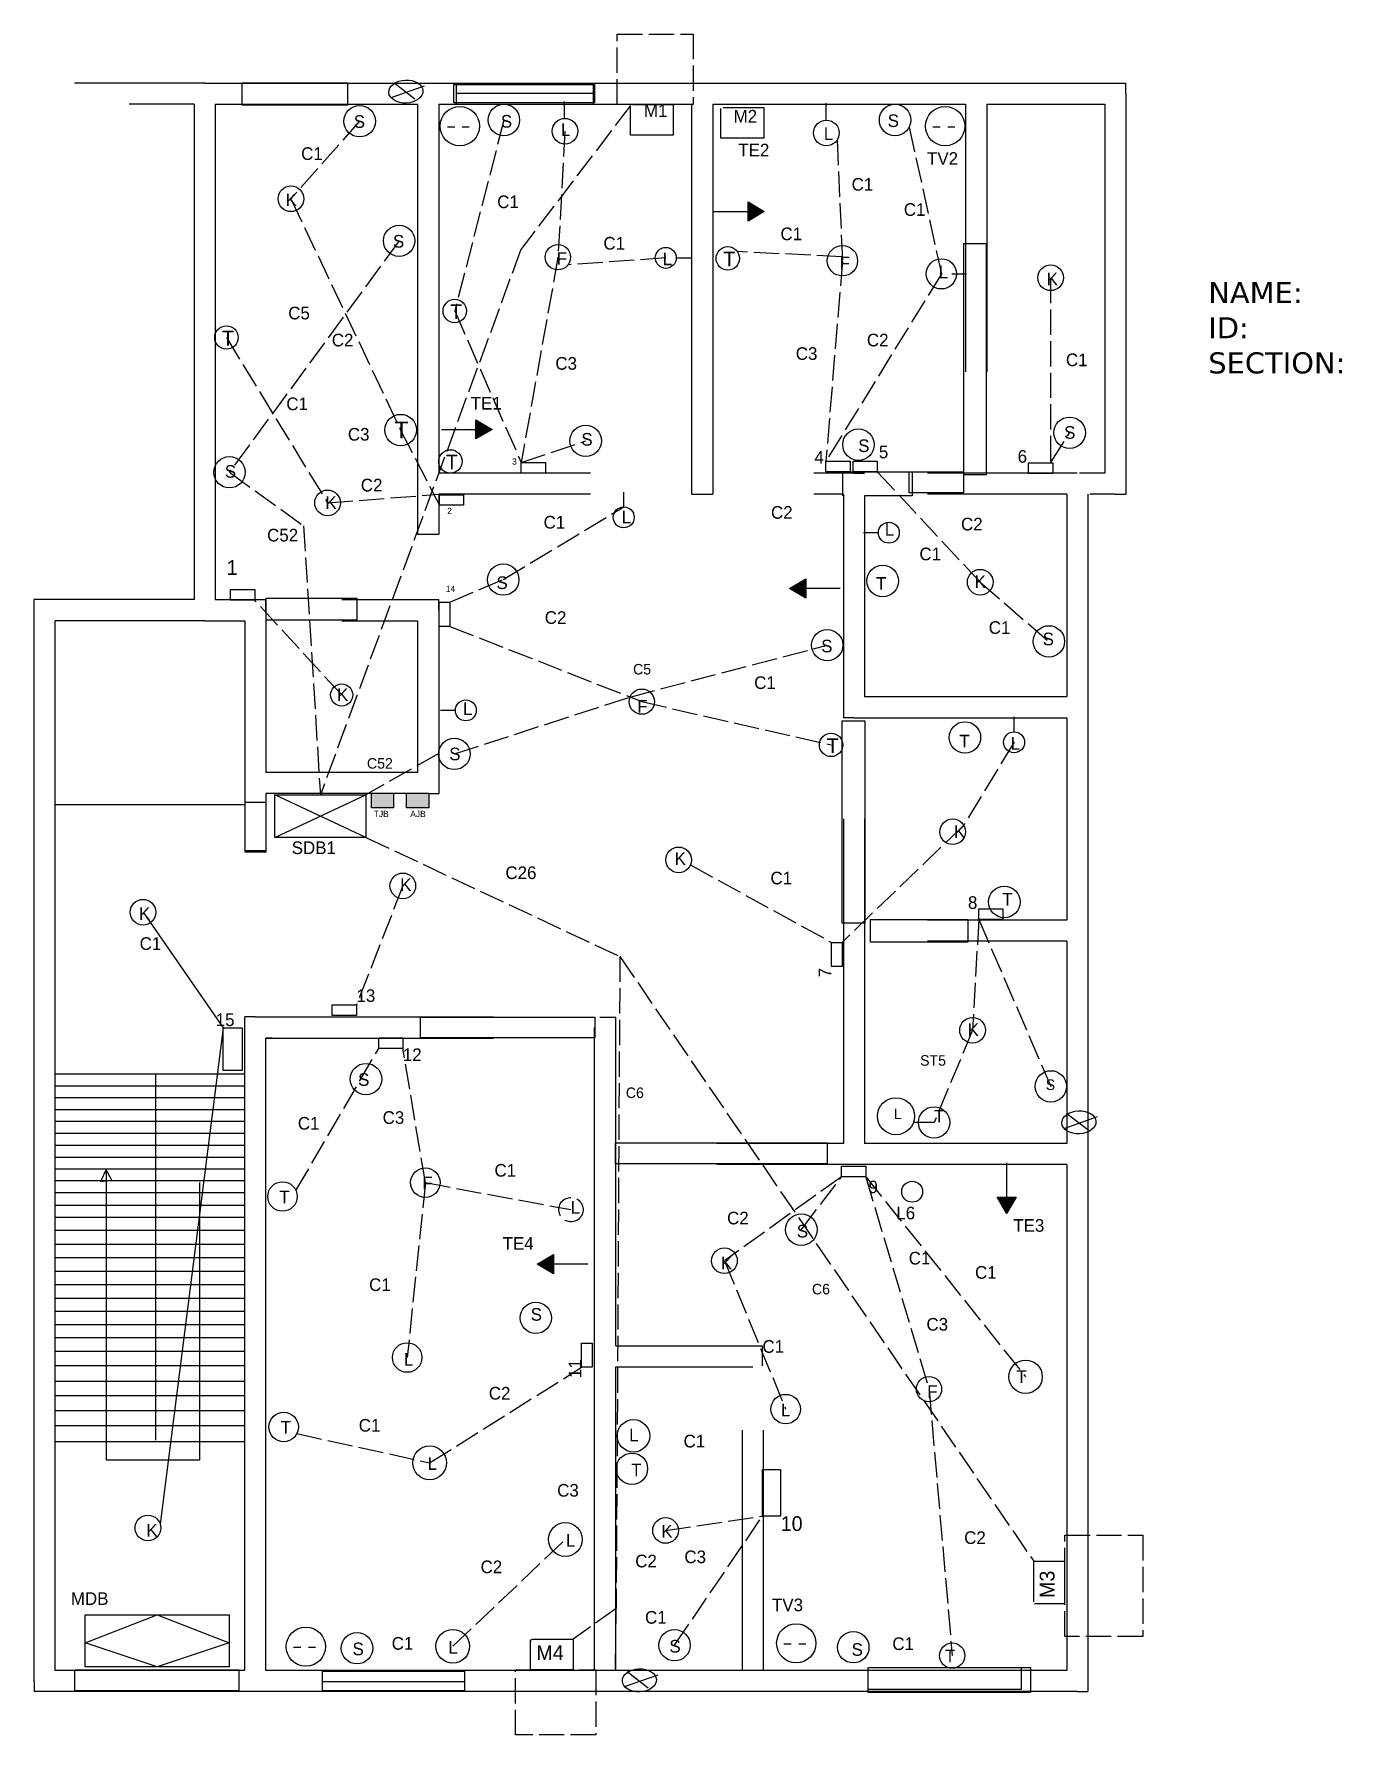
# Model space of a CAD drawing. Header units: inches. Extents: x -894 to -273, y -210 to 597.
import ezdxf

# ---------------------------------------------------------------- set-up
doc = ezdxf.new("R2010")
doc.units = ezdxf.units.IN
doc.header["$MEASUREMENT"] = 0
doc.linetypes.add('ACAD_ISO02W100', pattern=[15, 12, -3])
doc.layers.add('Dashed Line', color=90, linetype='ACAD_ISO02W100')
doc.layers.add('DL', color=254, linetype='ACAD_ISO02W100')

msp = doc.modelspace()

# ---------------------------------------------------------------- hatches: boundary and pattern name
h = msp.add_hatch(color=256)
h.set_gradient(color1=(0, 0, 15), color2=(0, 0, 0), one_color=1)
h.paths.add_polyline_path([(-555.18, 512.92), (-555.18, 508.38), (-547.46, 512.92)])
h.paths.add_polyline_path([(-555.18, 512.92), (-547.46, 512.92), (-555.18, 517.46)])
h = msp.add_hatch(color=256)
h.set_gradient(color1=(0, 0, 15), color2=(0, 0, 0), one_color=1)
h.paths.add_polyline_path([(-684.27, 409.52), (-684.27, 404.98), (-676.56, 409.52)])
h.paths.add_polyline_path([(-684.27, 409.52), (-676.56, 409.52), (-684.27, 414.06)])
h = msp.add_hatch(color=256)
h.set_gradient(color1=(0, 0, 15), color2=(0, 0, 0), one_color=1)
h.paths.add_polyline_path([(-527.75, 334.02), (-527.75, 338.56), (-535.46, 334.02)])
h.paths.add_polyline_path([(-527.75, 334.02), (-535.46, 334.02), (-527.75, 329.48)])
at = {"true_color": 0x1e6f63}
h = msp.add_hatch(color=126, dxfattribs=at)
h.dxf.hatch_style = 1
h.paths.add_polyline_path([(-733.9, 236.77), (-733.9, 229.99), (-723.35, 229.99), (-723.35, 236.77)])
at = {"true_color": 0x1e788f}
h = msp.add_hatch(color=144, dxfattribs=at)
h.dxf.hatch_style = 1
h.paths.add_polyline_path([(-706.64, 229.99), (-706.64, 236.77), (-706.97, 236.77), (-717.19, 236.77), (-717.19, 229.99)])
h = msp.add_hatch(color=256)
h.set_gradient(color1=(0, 0, 15), color2=(0, 0, 0), one_color=1)
h.paths.add_polyline_path([(-432.49, 45.24), (-437.03, 45.24), (-432.49, 37.53)])
h.paths.add_polyline_path([(-432.49, 45.24), (-432.49, 37.53), (-427.95, 45.24)])
h = msp.add_hatch(color=256)
h.set_gradient(color1=(0, 0, 15), color2=(0, 0, 0), one_color=1)
h.paths.add_polyline_path([(-647.5, 13.48), (-647.5, 18.01), (-655.21, 13.48)])
h.paths.add_polyline_path([(-647.5, 13.48), (-655.21, 13.48), (-647.5, 8.94)])

# ---------------------------------------------------------------- linework, layer by layer
for p, q in [((-817.97, 573.77), (-874.83, 573.77)), ((-812.97, 573.77), (-817.97, 573.77)), ((-812.97, 573.77), (-788.97, 573.77)), ((-788.97, 573.77), (-706.97, 573.77)), ((-723.3, 574.03), (-713.3, 566.34)), ((-706.97, 573.77), (-576.97, 573.77)), ((-576.97, 573.77), (-446.97, 573.77)), ((-446.97, 573.77), (-380.97, 573.77)), ((-380.97, 573.77), (-375.97, 573.77)), ((-375.97, 568.77), (-375.97, 573.77)), ((-724.07, 567.11), (-708.68, 572.49)), ((-720.99, 567.88), (-720.99, 567.88)), ((-693.45, 569.08), (-627.96, 569.08)), ((-642.22, 556.7), (-642.22, 565.12)), ((-375.97, 568.77), (-375.97, 383.77)), ((-817.97, 563.77), (-848.81, 563.77)), ((-817.97, 563.77), (-817.97, 328.77)), ((-807.97, 563.77), (-788.97, 563.77)), ((-807.97, 563.77), (-807.97, 328.77)), ((-788.97, 563.77), (-711.97, 563.77)), ((-711.97, 563.77), (-711.97, 359.77)), ((-701.97, 563.77), (-581.97, 563.77)), ((-701.97, 563.77), (-701.97, 388.77)), ((-610.96, 549.05), (-610.96, 563.23)), ((-609.89, 563.61), (-590.67, 563.61)), ((-590.67, 563.61), (-590.67, 549.05)), ((-581.97, 563.77), (-581.97, 383.77)), ((-571.97, 563.77), (-571.97, 383.77)), ((-571.97, 563.77), (-451.97, 563.77)), ((-568.03, 547.67), (-568.03, 561.84)), ((-566.97, 562.23), (-547.75, 562.23)), ((-547.75, 562.23), (-547.75, 547.67)), ((-518.2, 555.85), (-518.2, 564.28)), ((-451.97, 563.77), (-451.97, 436.77)), ((-441.97, 563.77), (-441.97, 436.77)), ((-441.97, 563.77), (-385.97, 563.77)), ((-385.97, 563.77), (-385.97, 388.77)), ((-697.79, 553.11), (-694.35, 553.11)), ((-690.75, 553.11), (-687.45, 553.11)), ((-590.67, 549.05), (-610.96, 549.05)), ((-467.48, 553.11), (-464.03, 553.11)), ((-460.43, 553.11), (-457.14, 553.11)), ((-547.75, 547.67), (-568.03, 547.67)), ((-555.18, 508.38), (-555.18, 517.46)), ((-555.18, 517.46), (-547.46, 512.92)), ((-571.46, 512.92), (-547.46, 512.92)), ((-547.46, 512.92), (-555.18, 508.38)), ((-589.25, 490.9), (-582.22, 490.9)), ((-458.49, 483.32), (-451.46, 483.32)), ((-684.27, 404.98), (-684.27, 414.06)), ((-684.27, 414.06), (-676.56, 409.52)), ((-700.56, 409.52), (-676.56, 409.52)), ((-676.56, 409.52), (-684.27, 404.98)), ((-629.97, 388.77), (-701.97, 388.77)), ((-504.97, 388.77), (-523.97, 388.77)), ((-504.97, 388.77), (-499.97, 388.77)), ((-398.97, 388.77), (-469.97, 388.77)), ((-614.18, 372.79), (-614.18, 379.81)), ((-375.97, 383.77), (-375.97, 378.77)), ((-629.97, 378.77), (-701.97, 378.77)), ((-701.97, 378.77), (-701.97, 359.77)), ((-581.97, 378.77), (-571.97, 378.77)), ((-509.97, 378.77), (-523.97, 378.77)), ((-509.97, 378.77), (-509.97, 277.77)), ((-499.97, 377.99), (-499.97, 282.77)), ((-403.97, 378.77), (-469.97, 378.77)), ((-403.97, 378.77), (-403.97, 282.77)), ((-393.97, 378.77), (-393.97, 277.77)), ((-380.97, 378.77), (-375.97, 378.77)), ((-711.97, 359.77), (-701.97, 359.77)), ((-493.35, 360.51), (-500.38, 360.51)), ((-535.46, 334.02), (-527.75, 338.56)), ((-511.46, 334.02), (-535.46, 334.02)), ((-527.75, 329.48), (-535.46, 334.02)), ((-527.75, 338.56), (-527.75, 329.48)), ((-893.97, 323.77), (-893.97, 328.77)), ((-888.97, 328.77), (-893.97, 328.77)), ((-893.97, 241.77), (-893.97, 323.77)), ((-817.97, 328.77), (-888.97, 328.77)), ((-807.97, 328.77), (-788.97, 328.77)), ((-788.97, 328.77), (-783.97, 328.77)), ((-783.97, 323.77), (-783.97, 328.77)), ((-783.97, 323.77), (-783.97, 246.77)), ((-747.97, 328.77), (-706.97, 328.77)), ((-706.97, 328.77), (-701.97, 328.77)), ((-701.97, 323.77), (-701.97, 328.77)), ((-701.97, 323.77), (-701.97, 241.77)), ((-812.97, 318.77), (-883.97, 318.77)), ((-883.97, 241.77), (-883.97, 318.77)), ((-812.97, 318.77), (-793.97, 318.77)), ((-793.97, 318.77), (-793.97, 209.77)), ((-747.97, 318.77), (-711.97, 318.77)), ((-711.97, 318.77), (-711.97, 246.77)), ((-499.97, 282.77), (-403.97, 282.77)), ((-694.05, 276.22), (-701.08, 276.22)), ((-393.97, 277.77), (-393.97, 171.77)), ((-504.97, 272.77), (-509.97, 272.77)), ((-504.97, 272.77), (-403.97, 272.77)), ((-428.95, 266.08), (-428.95, 273.1)), ((-403.97, 272.77), (-403.97, 176.77)), ((-711.97, 246.77), (-783.97, 246.77)), ((-893.97, 125.77), (-893.97, 241.77)), ((-883.97, 125.77), (-883.97, 241.77)), ((-706.97, 236.77), (-783.97, 236.77)), ((-783.97, 236.77), (-783.97, 209.77)), ((-736.54, 215.94), (-779.64, 236.14)), ((-779.64, 215.94), (-736.54, 236.14)), ((-706.97, 236.77), (-701.97, 236.77)), ((-701.97, 241.77), (-701.97, 236.77)), ((-883.4, 231.36), (-883.97, 231.36)), ((-793.97, 231.4), (-883.51, 231.4)), ((-509.97, 224.77), (-509.97, 70.77)), ((-499.97, 224.77), (-499.97, 70.77)), ((-793.97, 209.77), (-783.97, 209.77)), ((-842.25, 180.48), (-804.28, 125.57)), ((-403.97, 176.77), (-469.97, 176.77)), ((-393.97, 171.77), (-393.97, 65.77)), ((-403.97, 166.77), (-469.97, 166.77)), ((-403.97, 166.77), (-403.97, 70.77)), ((-793.97, 125.77), (-793.97, 130.77)), ((-788.97, 130.77), (-793.97, 130.77)), ((-788.97, 130.77), (-675.97, 130.77)), ((-625.48, 130.68), (-617.97, 130.68)), ((-617.97, 125.77), (-617.97, 130.68)), ((-893.97, -184.23), (-893.97, 125.77)), ((-883.97, -179.23), (-883.97, 125.77)), ((-804.28, 125.57), (-834.15, -109.77)), ((-793.97, -179.23), (-793.97, 125.77)), ((-627.97, -30.23), (-627.97, 125.77)), ((-617.97, -25.23), (-617.97, 125.77)), ((-783.97, -179.23), (-783.97, 120.77)), ((-783.97, 120.77), (-675.97, 120.77)), ((-780.97, 120.77), (-783.97, 120.77)), ((-780.97, 120.77), (-777.97, 120.77)), ((-794.12, 103.65), (-883.65, 103.65)), ((-794.12, 98.02), (-883.65, 98.02)), ((-836.35, 103.65), (-836.35, -70)), ((-794.12, 92.39), (-883.65, 92.39)), ((-794.12, 86.76), (-883.65, 86.76)), ((-794.12, 81.13), (-883.65, 81.13)), ((-404.76, 78.1), (-389.37, 83.48)), ((-403.99, 85.02), (-393.99, 77.33)), ((-794.12, 75.49), (-883.65, 75.49)), ((-401.68, 78.87), (-401.68, 78.87)), ((-794.25, 69.86), (-883.78, 69.86)), ((-509.97, 70.77), (-569.97, 70.77)), ((-494.97, 70.77), (-499.97, 70.77)), ((-403.97, 70.77), (-494.97, 70.77)), ((-393.97, 65.77), (-393.97, -30.23)), ((-794.4, 64.04), (-883.94, 64.04)), ((-794.25, 58.53), (-883.78, 58.53)), ((-859.74, 58.4), (-862.49, 52.68)), ((-856.99, 53.37), (-859.97, 58.63)), ((-859.64, -79.55), (-859.64, 58.25)), ((-494.97, 60.77), (-569.97, 60.77)), ((-403.97, 60.77), (-494.97, 60.77)), ((-432.49, 61.53), (-432.49, 37.53)), ((-403.97, 60.77), (-403.97, -30.23)), ((-794.25, 53.02), (-883.78, 53.02)), ((-862.49, 52.68), (-856.99, 53.37)), ((-815.44, 52.29), (-815.44, -79.55)), ((-794.25, 47.36), (-883.78, 47.36)), ((-794.25, 41.38), (-883.78, 41.38)), ((-432.49, 37.53), (-437.03, 45.24)), ((-437.03, 45.24), (-427.95, 45.24)), ((-427.95, 45.24), (-432.49, 37.53)), ((-794.25, 35.57), (-883.78, 35.57)), ((-794.23, 29.43), (-883.76, 29.43)), ((-794.23, 22.82), (-883.76, 22.82)), ((-794.23, 16.55), (-883.76, 16.55)), ((-655.21, 13.48), (-647.5, 18.01)), ((-647.5, 18.01), (-647.5, 8.94)), ((-794.23, 10.1), (-883.76, 10.1)), ((-631.21, 13.48), (-655.21, 13.48)), ((-647.5, 8.94), (-655.21, 13.48)), ((-794.23, 3.66), (-883.76, 3.66)), ((-794.23, -2.78), (-883.76, -2.78)), ((-794.23, -8.88), (-883.76, -8.88)), ((-794.23, -15.32), (-883.76, -15.32)), ((-794.23, -21.43), (-883.76, -21.43)), ((-794.06, -27.87), (-883.6, -27.87)), ((-627.97, -179.23), (-627.97, -30.23)), ((-617.97, -25.23), (-552.97, -25.23)), ((-552.97, -25.23), (-548.36, -25.23)), ((-548.36, -34.7), (-548.36, -25.23)), ((-403.97, -30.23), (-403.97, -179.23)), ((-393.97, -30.23), (-393.97, -184.23)), ((-794.26, -34.68), (-883.79, -34.68)), ((-617.97, -179.23), (-617.97, -35.23)), ((-617.97, -35.23), (-552.97, -35.23)), ((-794.26, -42.19), (-883.79, -42.19)), ((-794.45, -56.08), (-883.98, -56.08)), ((-794.26, -48.94), (-883.79, -48.94)), ((-794.26, -63.21), (-883.79, -63.21)), ((-794.26, -70.72), (-883.79, -70.72)), ((-557.97, -65.23), (-557.97, -179.23)), ((-547.97, -65.23), (-547.97, -179.23)), ((-815.44, -79.55), (-859.64, -79.55)), ((-419.67, -146.63), (-419.67, -127.41)), ((-419.67, -127.41), (-405.11, -127.41)), ((-405.11, -127.41), (-405.11, -147.69)), ((-869.77, -166.09), (-835.58, -152.81)), ((-835.58, -152.81), (-801.39, -166.09)), ((-618.15, -178.59), (-617.77, -149.8)), ((-405.11, -147.69), (-419.28, -147.69)), ((-835.58, -177.47), (-869.77, -166.09)), ((-801.39, -166.09), (-835.58, -177.47)), ((-770.83, -168.23), (-767.38, -168.23)), ((-763.78, -168.23), (-760.49, -168.23)), ((-658.46, -164.82), (-657.4, -164.44)), ((-658.46, -179), (-658.46, -164.82)), ((-657.4, -164.44), (-638.18, -164.44)), ((-638.18, -164.44), (-638.18, -179)), ((-538.15, -166.65), (-534.7, -166.65)), ((-531.1, -166.65), (-527.81, -166.65)), ((-793.97, -179.23), (-883.97, -179.23)), ((-622.97, -179.23), (-783.97, -179.23)), ((-757.07, -184.51), (-689.73, -184.51)), ((-638.18, -179), (-658.46, -179)), ((-552.97, -179.23), (-622.97, -179.23)), ((-613.28, -186.65), (-597.88, -181.27)), ((-612.51, -179.73), (-602.5, -187.42)), ((-403.97, -179.23), (-552.97, -179.23)), ((-393.97, -184.23), (-393.97, -189.23)), ((-788.97, -189.23), (-888.97, -189.23)), ((-622.97, -189.23), (-788.97, -189.23)), ((-552.97, -189.23), (-622.97, -189.23)), ((-610.2, -185.88), (-610.2, -185.88)), ((-398.97, -189.23), (-552.97, -189.23)), ((-398.97, -189.23), (-393.97, -189.23))]:
    msp.add_line(p, q)
at = {"linetype": 'ACAD_ISO02W100'}
for p, q in [((-385.97, 388.77), (-398.97, 388.77)), ((-581.97, 383.77), (-581.97, 378.77)), ((-571.97, 383.77), (-571.97, 378.77)), ((-380.97, 378.77), (-393.97, 378.77)), ((-893.97, 241.77), (-893.97, 323.77)), ((-509.97, 277.77), (-509.97, 272.77)), ((-706.97, 236.77), (-783.97, 236.77)), ((-403.97, 60.77), (-494.97, 60.77)), ((-893.97, -184.23), (-893.97, -189.23)), ((-888.97, -189.23), (-893.97, -189.23))]:
    msp.add_line(p, q, dxfattribs=at)
for points in [[(-617.27, 597.1), (-581.19, 597.1), (-581.19, 563.74), (-617.27, 563.74)], [(-404.92, -115.12), (-367.93, -115.12), (-367.93, -163.14), (-404.92, -163.14)], [(-665.45, -179), (-627.37, -179), (-627.37, -209.86), (-665.45, -209.86)]]:
    msp.add_lwpolyline(points, close=True, dxfattribs=at)
for points in [[(-795.17, 574.01), (-745.24, 574.01), (-745.24, 563.27), (-795.17, 563.27)], [(-694.79, 573.08), (-627.96, 573.08), (-627.96, 564.41), (-694.79, 564.41)], [(-693.45, 573.75), (-628.63, 573.75), (-628.63, 563.74), (-693.45, 563.74)], [(-452.83, 497.76), (-442.19, 497.76), (-442.19, 387.96), (-452.83, 387.96)], [(-662.83, 393.8), (-651.35, 393.8), (-651.35, 388.77), (-662.83, 388.77)], [(-518.23, 394.4), (-506.75, 394.4), (-506.75, 389.36), (-518.23, 389.36)], [(-505.33, 394.4), (-493.86, 394.4), (-493.86, 389.36), (-505.33, 389.36)], [(-478.77, 389.43), (-453, 389.43), (-453, 379.42), (-478.77, 379.42)], [(-422.13, 393.71), (-410.65, 393.71), (-410.65, 388.67), (-422.13, 388.67)], [(-701.64, 378.55), (-690.16, 378.55), (-690.16, 373.51), (-701.64, 373.51)], [(-800.73, 333.59), (-789.25, 333.59), (-789.25, 328.56), (-800.73, 328.56)], [(-783.9, 329.5), (-740.83, 329.5), (-740.83, 318.95), (-783.9, 318.95)], [(-696.71, 327.57), (-696.71, 316.09), (-701.74, 316.09), (-701.74, 327.57)], [(-510.51, 271.25), (-499.82, 271.25), (-499.82, 175.21), (-510.51, 175.21)], [(-779.64, 236.14), (-736.54, 236.14), (-736.54, 215.94), (-779.64, 215.94)], [(-733.9, 237.01), (-723.35, 237.01), (-723.35, 229.99), (-733.9, 229.99)], [(-717.19, 237.01), (-706.64, 237.01), (-706.64, 229.99), (-717.19, 229.99)], [(-793.71, 232.62), (-784.03, 232.62), (-784.03, 208.91), (-793.71, 208.91)], [(-445.71, 182.03), (-434.23, 182.03), (-434.23, 176.99), (-445.71, 176.99)], [(-497.15, 176.99), (-450.84, 176.99), (-450.84, 166.32), (-497.15, 166.32)], [(-515.63, 154.7), (-515.63, 166.18), (-510.6, 166.18), (-510.6, 154.7)], [(-752.44, 136.48), (-740.97, 136.48), (-740.97, 131.44), (-752.44, 131.44)], [(-710.53, 130.68), (-627.94, 130.68), (-627.94, 120.84), (-710.53, 120.84)], [(-804.28, 105.32), (-804.28, 125.57), (-795.28, 125.57), (-795.28, 105.32)], [(-730.44, 120.91), (-718.96, 120.91), (-718.96, 115.87), (-730.44, 115.87)], [(-618.08, 70.99), (-517.63, 70.99), (-517.63, 61.14), (-618.08, 61.14)], [(-499.34, 54.94), (-510.82, 54.94), (-510.82, 59.98), (-499.34, 59.98)], [(-634.2, -35.43), (-634.2, -23.95), (-629.16, -23.95), (-629.16, -35.43)], [(-548.36, -83.98), (-539.71, -83.98), (-539.71, -106.06), (-548.36, -106.06)], [(-869.77, -152.81), (-801.39, -152.81), (-801.39, -177.47), (-869.77, -177.47)], [(-874.62, -179), (-796.8, -179), (-796.8, -188.92), (-874.62, -188.92)], [(-874.62, -179), (-796.8, -179), (-796.8, -188.92), (-874.62, -188.92)], [(-757.07, -179.55), (-689.73, -179.55), (-689.73, -188.92), (-757.07, -188.92)], [(-498.15, -177.92), (-425.64, -177.92), (-425.64, -188.26), (-498.15, -188.26)], [(-498.15, -177.92), (-421.2, -177.92), (-421.2, -189.74), (-498.15, -189.74)]]:
    msp.add_lwpolyline(points, close=True)
msp.add_lwpolyline([(-509.97, 377.99), (-510.27, 377.99), (-510.27, 389.43), (-477.34, 389.43), (-477.34, 377.99), (-499.97, 377.99)])
for centre, radius in [((-739.47, 555.72), 7.46), ((-691.95, 553.38), 9.32), ((-671.03, 556.3), 7.46), ((-642.04, 550.99), 6.09), ((-485.43, 556.3), 7.46), ((-461.64, 553.38), 9.32), ((-518.02, 550.15), 6.09), ((-772.07, 518.92), 6.09), ((-720.73, 498.99), 7.46), ((-645.39, 491.21), 6), ((-594.22, 490.9), 4.97), ((-564.79, 490.66), 5.56), ((-510.41, 489.53), 7.21), ((-463.46, 483.32), 7.18), ((-411.63, 481.44), 6.09), ((-694.35, 465.7), 5.56), ((-802.66, 453.12), 5.56), ((-720.01, 409.21), 7.46), ((-632.23, 404.1), 7.46), ((-402.61, 407.93), 7.46), ((-502.8, 402.29), 7.46), ((-801.22, 389.21), 7.46), ((-696.41, 394.33), 5.56), ((-754.71, 374.68), 6.09), ((-614.18, 367.81), 4.97), ((-488.38, 360.51), 4.97), ((-671.35, 338.29), 7.46), ((-491.33, 337.62), 7.46), ((-445.05, 337.03), 6.09), ((-412.46, 308.95), 7.46), ((-517.63, 307.17), 7.46), ((-747.97, 283.53), 5.26), ((-605.59, 280.37), 6), ((-689.08, 276.22), 4.97), ((-452.28, 263.37), 7.46), ((-694.51, 255.59), 7.46), ((-515.78, 259.83), 5.56), ((-428.95, 261.1), 4.97), ((-458.11, 218.65), 6.09), ((-588.13, 205.31), 6.09), ((-718.98, 192.96), 6.09), ((-842.25, 180.48), 6.09), ((-433.58, 185.34), 7.46), ((-448.68, 124.46), 6.09), ((-736.44, 101.29), 7.46), ((-411.52, 97.84), 7.46), ((-484.99, 83.7), 8.79), ((-466.92, 80.72), 7.46), ((-708.28, 52.19), 7), ((-776.08, 45.61), 7), ((-477.31, 47.87), 4.97), ((-529.92, 29.87), 7.46), ((-566.38, 15.15), 6.09), ((-655.88, -11.97), 7.46), ((-716.92, -30.8), 7), ((-423.49, -39.93), 7.93), ((-469.33, -45.79), 6), ((-537.34, -55.25), 7), ((-775.52, -63.72), 7), ((-609.56, -67.94), 7.7), ((-706.26, -80.75), 8), ((-610.3, -83.55), 7.46), ((-839.94, -111.63), 6.09), ((-641.85, -117.11), 8), ((-594.33, -112.83), 6.09), ((-764.99, -167.96), 9.32), ((-740.72, -168.68), 7.46), ((-695.28, -167.77), 8), ((-590.06, -167.27), 7.46), ((-532.31, -166.37), 9.32), ((-505.26, -168.23), 7.46), ((-458.3, -172.21), 6)]:
    msp.add_circle(centre, radius)
for centre in [(-717.53, 569.8), (-398.22, 80.79), (-606.73, -183.96)]:
    msp.add_ellipse(centre, major_axis=(-8.08, -0.38), ratio=0.675442)
at = {"layer": 'Dashed Line'}
for p, q in [((-610.96, 563.23), (-662.96, 494.83)), ((-720.73, 498.99), (-801.22, 389.21)), ((-662.96, 494.83), (-758.12, 236.14)), ((-801.22, 389.21), (-766.03, 363.77)), ((-766.03, 363.77), (-758.12, 236.14)), ((-611.18, 282.56), (-517.63, 307.17)), ((-694.51, 255.59), (-611.18, 282.56)), ((-701.97, 255.84), (-736.54, 236.14)), ((-736.54, 215.94), (-616.01, 159.44)), ((-616.01, 159.44), (-617.77, -149.8)), ((-616.01, 159.44), (-419.67, -127.41)), ((-617.77, -149.8), (-638.18, -164.44))]:
    msp.add_line(p, q, dxfattribs=at)
at = {"layer": 'DL'}
for p, q in [((-739.47, 555.72), (-772.07, 518.92)), ((-671.03, 556.3), (-694.35, 465.7)), ((-642.04, 550.99), (-645.39, 491.21)), ((-478.75, 552.98), (-463.46, 483.32)), ((-512.91, 546.85), (-510.41, 489.53)), ((-772.07, 518.92), (-720.01, 409.21)), ((-510.49, 491.43), (-560.23, 493.85)), ((-645.39, 491.21), (-662.83, 393.8)), ((-594.22, 490.9), (-640.59, 487.61)), ((-510.41, 489.53), (-518.23, 394.4)), ((-463.46, 483.32), (-518.23, 394.4)), ((-411.63, 481.44), (-411.63, 393.71)), ((-694.35, 465.7), (-662.83, 393.8)), ((-802.66, 453.12), (-754.71, 374.68)), ((-720.01, 409.21), (-701.64, 373.51)), ((-662.83, 393.8), (-632.23, 404.1)), ((-411.63, 393.71), (-402.61, 407.93)), ((-493.86, 389.43), (-445.05, 337.03)), ((-754.71, 374.68), (-701.97, 378.77)), ((-671.35, 338.29), (-614.18, 372.79)), ((-696.71, 327.57), (-671.35, 338.29)), ((-445.05, 337.03), (-412.46, 308.95)), ((-747.97, 283.53), (-789.25, 328.56)), ((-696.71, 316.09), (-605.59, 280.37)), ((-605.59, 280.37), (-515.78, 259.83)), ((-428.95, 261.1), (-452.84, 221.69)), ((-452.84, 221.69), (-510.6, 166.18)), ((-582.54, 202.9), (-515.63, 166.18)), ((-718.98, 192.96), (-740.97, 136.48)), ((-445.71, 176.99), (-448.68, 124.46)), ((-445.71, 176.99), (-411.52, 97.84)), ((-448.68, 124.46), (-466.92, 80.72)), ((-769.68, 48.43), (-730.44, 115.87)), ((-708.28, 52.19), (-718.96, 115.87)), ((-466.92, 80.72), (-476.72, 80.72)), ((-708.28, 52.19), (-716.92, -30.8)), ((-708.28, 52.19), (-639.21, 39.36)), ((-510.82, 54.94), (-566.38, 15.15)), ((-529.92, 29.87), (-510.82, 54.94)), ((-499.34, 54.94), (-469.33, -45.79)), ((-499.34, 54.94), (-423.49, -39.93)), ((-566.38, 15.15), (-537.34, -55.25)), ((-706.26, -80.75), (-634.2, -35.43)), ((-469.33, -45.79), (-458.3, -172.21)), ((-769.28, -66.89), (-706.26, -80.75)), ((-594.33, -112.83), (-548.36, -106.06)), ((-590.06, -167.27), (-548.36, -106.06)), ((-695.28, -167.77), (-641.85, -117.11))]:
    msp.add_line(p, q, dxfattribs=at)
msp.add_circle((-639.21, 39.36), 5.76, dxfattribs=at)

# ---------------------------------------------------------------- texts
at = {"attachment_point": 1}
for s, insert, char_height, width in [('S', (-742.25, 558.59), 6, 16.1315), ('S', (-672.45, 558.69), 6, 21.3838), ('S', (-488.95, 558.98), 6, 16.0378), ('L', (-643.98, 554.68), 6, 8.0608), ('L', (-519.24, 552.85), 6, 28.0662), ('TE2', (-559.8, 545.05), 6, 27.398), ('TV2', (-470.26, 541.05), 6, 20.7156), ('K', (-774.58, 521.44), 6, 9.9861), ('F', (-645.94, 493.61), 6, 14.0331), ('F', (-511.77, 491.43), 6, 10.6919), ('L', (-464.73, 487.17), 6, 14.0331), ('K', (-413.47, 483.88), 6, 19.3791), ('TE1', (-686.77, 424.95), 6, 20.0473), ('S', (-634.27, 407.82), 6, 14.7014), ('S', (-502.91, 404.79), 6, 7.8128), ('S', (-405.21, 411.07), 6, 22.052), ('K', (-755.73, 377.81), 6, 16.7061), ('L', (-615.12, 370.98), 6, 13.7649), ('L', (-490.29, 365.16), 6, 27.8379), ('S', (-674.55, 339.8), 6, 35.9189), ('T', (-494.49, 339.45), 6, 35.7916), ('K', (-447.65, 340.26), 6, 15.9074), ('S', (-520.46, 309.76), 6, 28.7328), ('S', (-415.4, 313.1), 6, 23.293), ('K', (-750.2, 286.64), 6, 0.9566), ('L', (-690.42, 280.01), 6, 18.7041), ('F', (-607.74, 281.22), 6, 19.8534), ('S', (-696.96, 258.55), 6, 35.5271), ('T', (-454.94, 264.64), 6, 30.1104), ('L', (-430.64, 263.54), 6, 27.2698), ('K', (-457.45, 221.69), 6, 15.6385), ('SDB1', (-771.69, 214.06), 6, 31.6034), ('K', (-590.03, 208.9), 6, 25.1537), ('K', (-720.24, 196.52), 6, 21.9289), ('T', (-434.52, 189.62), 6, 26.8982), ('K', (-844.14, 182.79), 6, 15.7834), ('ST5', (-473.55, 112.65), 5, 15.3063), ('S', (-740.2, 104.09), 6, 23.8828), ('S', (-413.94, 101.14), 5, 9.5664), ('C1', (-768.8, 83.33), 6, 21.2419), ('C3', (-728.57, 86.06), 6, 21.2419), ('L', (-485.99, 87.33), 5, 7.6863), ('T', (-466.92, 86.72), 6, 26.8982), ('C1', (-675.49, 61.03), 6, 21.2419), ('T', (-777.55, 48.43), 6, 49.8802), ('F', (-709.75, 55.02), 6, 49.8802), ('L', (-639.34, 43.4), 6, 12.47), ('L6', (-484.84, 40.78), 6, 24.4175), ('C2', (-565.13, 38.39), 6, 21.2419), ('TE3', (-429.34, 34.87), 6, 21.4578), ('\\pt12,30;S', (-532.05, 32.17), 6, 37.7361), ('K', (-568.06, 17.01), 6, 26.4089), ('C1', (-478.96, 19.35), 6, 21.2419), ('C1', (-447.49, 12.58), 6, 21.2419), ('C1', (-734.99, 6.77), 6, 21.2419), ('S', (-658.31, -7.32), 6, 26.983), ('C3', (-470.54, -12.03), 6, 21.2419), ('C1', (-548.36, -22.55), 6, 21.2419), ('L', (-718.46, -28.66), 6, 49.8802), ('T', (-427.84, -36.8), 6, 17.7973), ('C2', (-678.18, -44.73), 6, 21.2419), ('F', (-470.19, -43.96), 6, 17.7973), ('L', (-539.56, -52.64), 6, 19.5196), ('T', (-776.99, -60.89), 6, 49.8802), ('C1', (-739.9, -59.95), 6, 21.2419), ('L', (-611.58, -64.58), 6, 26.983), ('C1', (-585.78, -67.44), 6, 21.2419), ('L', (-707.2, -78.07), 6, 12.0391), ('T', (-610.62, -81.15), 6, 24.1125), ('C3', (-645.75, -90.79), 6, 21.2419), ('K', (-840.64, -109.77), 6, 19.9771), ('K', (-596.38, -110.23), 6, 20.6678), ('L', (-641.59, -114.55), 6, 10.908), ('C2', (-452.65, -113.24), 6, 21.2419), ('C2', (-682.08, -127.1), 6, 21.2419), ('C2', (-608.71, -124.33), 6, 21.2419), ('C3', (-585.38, -122.35), 6, 21.2419), ('{\\C1;MDB}', (-876.48, -142.15), 6, 37.4209), ('TV3', (-543.81, -145.15), 6, 26.983), ('C1', (-604.06, -151.07), 6, 21.2419), ('S', (-742.84, -166.01), 6, 18.9455), ('C1', (-724.27, -163.41), 6, 21.2419), ('L', (-697.37, -165.25), 6, 24.6866), ('S', (-592.51, -164.76), 6, 20.0937), ('S', (-506.03, -166.29), 6, 27.5571), ('C1', (-486.73, -163.55), 6, 21.2419), ('T', (-461.82, -169.36), 6, 14.9268)]:
    msp.add_mtext(s, dxfattribs=dict(at, insert=insert, char_height=char_height, width=width))
at = {"color": 3, "char_height": 6, "attachment_point": 1}
for s, insert, width in [('M1', (-604.58, 563.74), 19.3791), ('M2', (-562.04, 561.1), 29.4027), ('TE4', (-671.63, 26.34), 16.6026)]:
    msp.add_mtext(s, dxfattribs=dict(at, insert=insert, width=width))
for insert in [(-723.66, 501.76), (-803.45, 392.61)]:
    msp.add_mtext('S', dxfattribs=dict(at, insert=insert))
at = {"char_height": 6, "attachment_point": 1}
for s, insert in [('L', (-595.66, 493.43)), ('K', (-451.03, 127.7))]:
    msp.add_mtext(s, dxfattribs=dict(at, insert=insert))
at = {"attachment_point": 1}
for s, width, insert, char_height in [('T', 9.9329, (-566.94, 493.85), 7), ('{\\fVerdana|b0|i0|c0|p34;NAME: \\PID: \\PSECTION: }', 513.0087, (-336.84, 479.42), 10), ('T', 9.9329, (-696.5, 468.88), 7), ('T', 9.9329, (-804.81, 456.31), 7), ('T', 9.9329, (-698.56, 397.51), 7), ('3', 3.7505, (-667.15, 395.8), 3), ('4', 3.7505, (-523.7, 399.31), 6), ('5', 5.9629, (-493.12, 401.83), 6), ('6', 5.1802, (-427.26, 399.73), 6), ('2', 3.7505, (-697.96, 372.37), 3), ('1', 2.0532, (-802.61, 347.5), 7), ('14', 3.7505, (-698.6, 335.44), 3), ('T', 9.9329, (-517.93, 263.02), 7), ('8', 5.1802, (-450.84, 188.05), 6), ('13', 10.7267, (-740.97, 143.9), 6), ('\\pt2.76642;15', 5.1802, (-807.76, 132.45), 6), ('12', 10.5743, (-718.96, 115.87), 6), ('10', 15.23, (-539.71, -106.06), 7)]:
    msp.add_mtext_dynamic_manual_height_columns(s, width=width, gutter_width=1, heights=[0], dxfattribs=dict(at, insert=insert, char_height=char_height))
at = {"color": 144, "true_color": 0x1e788f, "char_height": 3, "attachment_point": 1}
for s, width, insert in [('TJB', 8.784, (-732.78, 228.59)), ('AJB', 6.9609, (-715.46, 228.59))]:
    msp.add_mtext_dynamic_manual_height_columns(s, width=width, gutter_width=1, heights=[0], dxfattribs=dict(at, insert=insert))
at = {"char_height": 6, "attachment_point": 1}
for s, insert, rotation in [('\\pt2.76642;7', (-521.66, 149.57), 90), ('6', (-493.54, 47.13), 180), ('\\pt2.76642;11', (-640.22, -40.56), 90)]:
    msp.add_mtext_dynamic_manual_height_columns(s, width=5.1802, gutter_width=1, heights=[0], dxfattribs=dict(at, insert=insert, rotation=rotation))
at = {"color": 3, "insert": (-416.77, -144.89), "char_height": 7, "attachment_point": 1, "rotation": 90}
msp.add_mtext_dynamic_manual_height_columns('M3', width=14.8754, gutter_width=1, heights=[0.662], dxfattribs=at)
at = {"color": 3, "insert": (-655.66, -167.33), "char_height": 7, "attachment_point": 1}
msp.add_mtext_dynamic_manual_height_columns('M4', width=14.8754, gutter_width=1, heights=[0.662], dxfattribs=at)
at = {"layer": 'Dashed Line', "attachment_point": 1}
for s, width, insert, char_height in [('C5', 10.911, (-773.34, 467.72), 6), ('C52', 13.7398, (-783.38, 362.36), 6), ('C5', 26.8993, (-609.73, 298.25), 5), ('C52', 24.0069, (-735.98, 253.58), 5), ('C6', 23.2893, (-613.16, 97.31), 5), ('C6', 13.0751, (-524.85, 4.15), 5)]:
    msp.add_mtext_dynamic_manual_height_columns(s, width=width, gutter_width=1, heights=[0], dxfattribs=dict(at, insert=insert, char_height=char_height))
at = {"layer": 'Dashed Line', "insert": (-670.3, 202.21), "char_height": 6, "width": 21.2419, "attachment_point": 1}
msp.add_mtext('C26', dxfattribs=at)
at = {"layer": 'DL', "char_height": 6, "attachment_point": 1}
for s, width, insert in [('C1', 11.8515, (-767.23, 543.36)), ('C1', 11.8515, (-506.05, 528.79)), ('C1', 11.8515, (-674.2, 520.51)), ('C1', 11.8515, (-481.27, 516.83)), ('C1', 11.8515, (-623.81, 500.83)), ('C1', 11.8515, (-539.8, 505.3)), ('C2', 11.8515, (-752.67, 454.91)), ('C2', 11.8515, (-498.79, 454.92)), ('C3', 16.5075, (-646.6, 443.84)), ('C3', 11.8515, (-532.54, 448.51)), ('C1', 11.8515, (-404.36, 445.52)), ('C1', 11.8515, (-774.25, 424.66)), ('C3', 16.5075, (-745.05, 410.2)), ('C2', 11.8515, (-738.91, 386.09)), ('C2', 11.8515, (-544.31, 373.14)), ('C1', 11.8515, (-652.19, 368.49)), ('C2', 11.8515, (-454.14, 367.6)), ('C1', 11.8515, (-473.88, 353.43)), ('C2', 11.8515, (-651.63, 323.26)), ('C1', 11.8515, (-440.98, 318.52)), ('C1', 11.8515, (-552.28, 292.37)), ('C1', 11.8515, (-544.55, 199.69)), ('C1', 11.8515, (-843.84, 168.6))]:
    msp.add_mtext_dynamic_manual_height_columns(s, width=width, gutter_width=1, heights=[0], dxfattribs=dict(at, insert=insert))
at = {"layer": 'DL', "insert": (-722.88, 413.23), "char_height": 8, "attachment_point": 1}
msp.add_mtext('T', dxfattribs=at)

doc.saveas('drawing.dxf')
